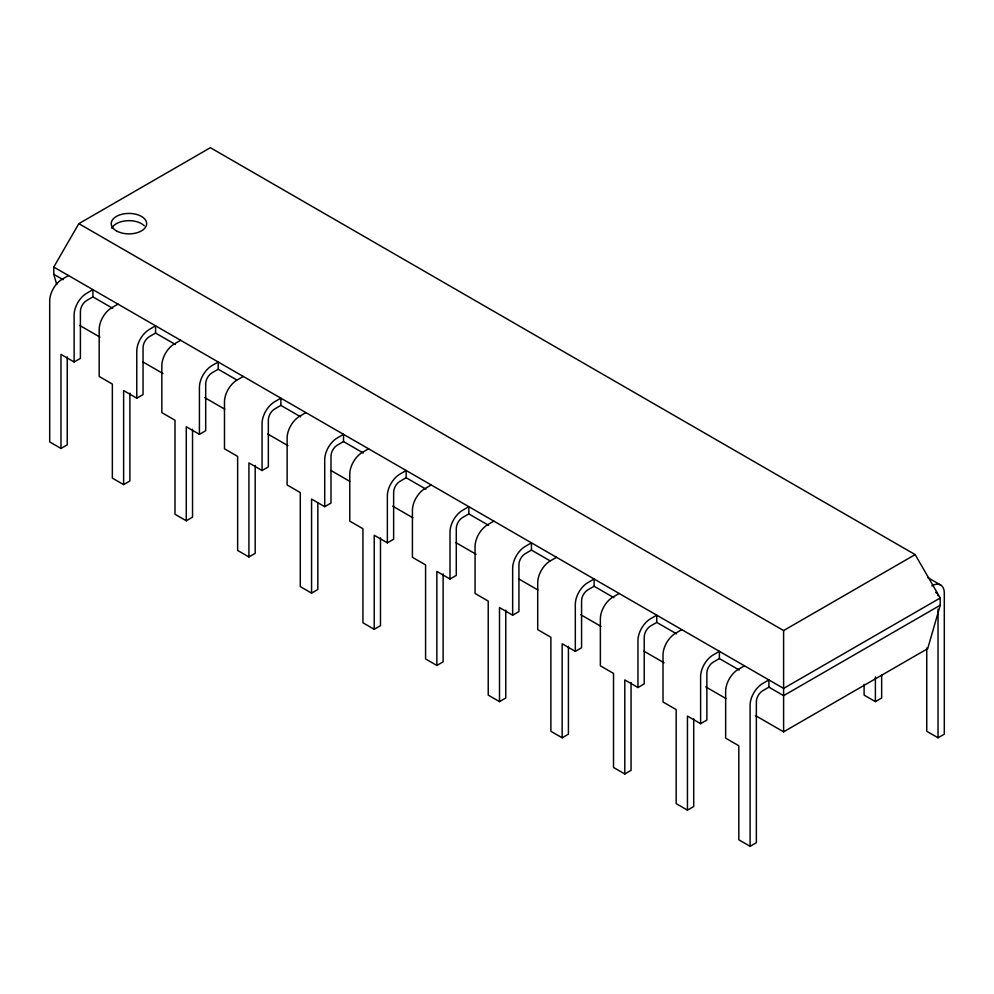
<?xml version="1.0" encoding="UTF-8"?>
<svg xmlns="http://www.w3.org/2000/svg" width="994" height="994" viewBox="0 0 994 994"><rect width="100%" height="100%" fill="white"/><g stroke="black" fill="none" stroke-linecap="round" stroke-linejoin="round"><path stroke-width="1.49" d="M56.695 284.421L53.775 274.294L53.775 267.051L78.837 223.65L210.393 147.696L915.163 554.602L940.225 598.003L940.225 605.234L927.7 648.635L783.607 731.832L755.403 715.543M68.499 275.549L62.224 279.177A17.718 10.226 -60 0 0 49.7 300.871L49.7 441.932L60.982 448.443L67.244 444.827L67.244 356.958M112.707 308.314L92.927 296.895L86.664 300.511A8.859 5.119 -60 0 0 80.402 311.358L80.402 358.387L74.128 362.002L60.982 354.398L60.982 448.443M117.988 304.127L111.726 307.742A17.718 10.226 -60 0 0 99.189 329.449L99.189 376.465L112.347 384.057L112.347 478.102L123.629 484.612L129.891 480.997L129.891 393.127M175.354 344.483L155.573 333.065L149.311 336.68A8.859 5.119 -60 0 0 143.049 347.527L143.049 394.556L136.774 398.172L123.629 390.567L123.629 484.612M180.635 340.296L174.372 343.912A17.718 10.226 -60 0 0 161.836 365.618L161.836 412.634L174.994 420.226L174.994 514.271L186.276 520.781L192.538 517.166L192.538 429.296M236.684 379.894L218.22 369.234L211.958 372.849A8.859 5.119 -60 0 0 205.696 383.696L205.696 430.725L199.421 434.341L186.276 426.737L186.276 520.781M243.281 376.465L237.019 380.081A17.718 10.226 -60 0 0 224.482 401.787L224.482 448.803L237.641 456.395L237.641 550.44L248.922 556.951L255.185 553.335L255.185 465.465M300.648 416.821L280.867 405.403L274.605 409.019A8.859 5.119 -60 0 0 268.343 419.866L268.343 466.894L262.068 470.51L248.922 462.906L248.922 556.951M305.928 412.634L299.666 416.25A17.718 10.226 -60 0 0 287.129 437.956L287.129 484.973L300.287 492.564L300.287 586.609L311.569 593.12L317.832 589.504L317.832 503.175M363.295 452.991L343.514 441.572L337.252 445.188A8.859 5.119 -60 0 0 330.99 456.035L330.99 503.063L324.715 506.679L311.569 499.075L311.569 593.12M368.575 448.803L362.313 452.419A17.718 10.226 -60 0 0 349.776 474.126L349.776 521.142L362.934 528.733L362.934 622.778L374.216 629.289L380.478 625.673L380.478 537.804M425.941 489.16L406.161 477.741L399.899 481.357A8.859 5.119 -60 0 0 393.636 492.204L393.636 539.233L387.362 542.848L374.216 535.244L374.216 629.289M431.222 484.973L424.96 488.588A17.718 10.226 -60 0 0 412.423 510.295L412.423 557.311L425.581 564.903L425.581 658.947L436.863 665.458L443.125 661.842L443.125 573.973M488.588 525.329L468.808 513.91L462.545 517.526A8.859 5.119 -60 0 0 456.283 528.373L456.283 575.402L450.009 579.017L436.863 571.413L436.863 665.458M493.869 521.142L487.607 524.757A17.718 10.226 -60 0 0 475.07 546.464L475.07 593.48L488.228 601.072L488.228 695.117L499.51 701.627L505.772 698.012L505.772 610.142M549.918 560.74L531.455 550.08L525.192 553.695A8.859 5.119 -60 0 0 518.93 564.542L518.93 611.571L512.668 615.187L499.51 607.582L499.51 701.627M556.516 557.311L550.254 560.927A17.718 10.226 -60 0 0 537.717 582.633L537.717 629.649L550.875 637.241L550.875 731.286L562.157 737.796L568.419 734.181L568.419 646.311M613.882 597.667L594.101 586.249L587.839 589.864A8.859 5.119 -60 0 0 581.577 600.711L581.577 647.74L575.315 651.356L562.157 643.752L562.157 737.796M619.163 593.48L612.9 597.096A17.718 10.226 -60 0 0 600.364 618.802L600.364 665.818L613.522 673.41L613.522 767.455L624.804 773.966L631.066 770.35L631.066 682.48M676.529 633.837L656.748 622.418L650.486 626.034A8.859 5.119 -60 0 0 644.224 636.881L644.224 683.909L637.962 687.525L624.804 679.921L624.804 773.966M681.809 629.649L675.547 633.265A17.718 10.226 -60 0 0 663.01 654.971L663.01 701.988L676.168 709.579L676.168 803.624L687.45 810.135L693.713 806.519L693.713 718.637M739.176 670.006L719.395 658.587L713.133 662.203A8.859 5.119 -60 0 0 706.871 673.05L706.871 720.066L700.608 723.694L687.45 716.09L687.45 810.135M78.837 223.65L783.607 630.556L915.163 554.602M744.456 665.818L738.194 669.434A17.718 10.226 -60 0 0 725.657 691.141L725.657 738.157L738.815 745.749L738.815 839.793L750.097 846.304L756.359 842.688L756.359 701.627A8.859 5.119 -60 0 1 762.622 690.78L768.884 687.152L783.607 695.663L940.225 605.234M940.225 598.003L783.607 688.42L53.775 267.051M864.109 684.319L864.109 695.117L875.391 701.627L881.653 698.012L881.653 674.889M926.756 648.038L926.756 731.286L938.038 737.796L944.3 734.181L944.3 593.12A17.718 10.226 -60 0 0 931.776 585.888M927.775 577.589L940.635 585.006M53.775 274.294L63.144 279.699M79.731 325.448L99.885 337.078M142.863 361.903L163.016 373.533M204.665 397.575L224.806 409.205M267.796 434.018L287.937 445.66M330.927 470.473L349.726 481.332M392.717 506.145L412.87 517.775M455.848 542.6L476.002 554.23M518.98 579.042L537.791 589.902M580.782 614.727L600.923 626.357M643.913 651.169L664.054 662.799M705.703 686.842L725.844 698.484M938.038 609.136L938.038 737.796M875.391 676.964L875.391 701.627M783.607 630.556L783.607 731.832M768.884 687.152L768.884 679.921L762.622 683.537A17.718 10.226 -60 0 0 750.097 705.243L750.097 846.304M719.395 658.587L719.395 651.356L713.133 654.971A17.718 10.226 -60 0 0 700.608 676.665L700.608 723.694M656.748 622.418L656.748 615.187L650.486 618.802A17.718 10.226 -60 0 0 637.962 640.496L637.962 687.525M594.101 586.249L594.101 579.017L587.839 582.633A17.718 10.226 -60 0 0 575.315 604.327L575.315 651.356M531.455 550.08L531.455 542.848L525.192 546.464A17.718 10.226 -60 0 0 512.668 568.158L512.668 615.187M468.808 513.91L468.808 506.679L462.545 510.295A17.718 10.226 -60 0 0 450.009 531.989L450.009 579.017M406.161 477.741L406.161 470.51L399.899 474.126A17.718 10.226 -60 0 0 387.362 495.82L387.362 542.848M343.514 441.572L343.514 434.341L337.252 437.956A17.718 10.226 -60 0 0 324.715 459.65L324.715 506.679M280.867 405.403L280.867 398.172L274.605 401.787A17.718 10.226 -60 0 0 262.068 423.481L262.068 470.51M218.22 369.234L218.22 362.002L211.958 365.618A17.718 10.226 -60 0 0 199.421 387.312L199.421 434.341M155.573 333.065L155.573 325.833L149.311 329.449A17.718 10.226 -60 0 0 136.774 351.143L136.774 398.172M92.927 296.895L92.927 289.664L86.664 293.28A17.718 10.226 -60 0 0 74.128 314.974L74.128 362.002M935.59 592.412A8.859 5.119 -60 0 1 937.193 593.604M937.827 594.984A8.859 5.119 -60 0 1 937.976 595.816M111.837 228.235A17.718 10.226 0 0 1 126.636 220.743A17.718 10.226 0 0 1 144.292 225.775M116.422 230.881A17.718 10.226 0 0 0 146.068 226.297A17.718 10.226 0 0 0 124.362 213.772A17.718 10.226 0 0 0 116.422 230.881"/></g></svg>
